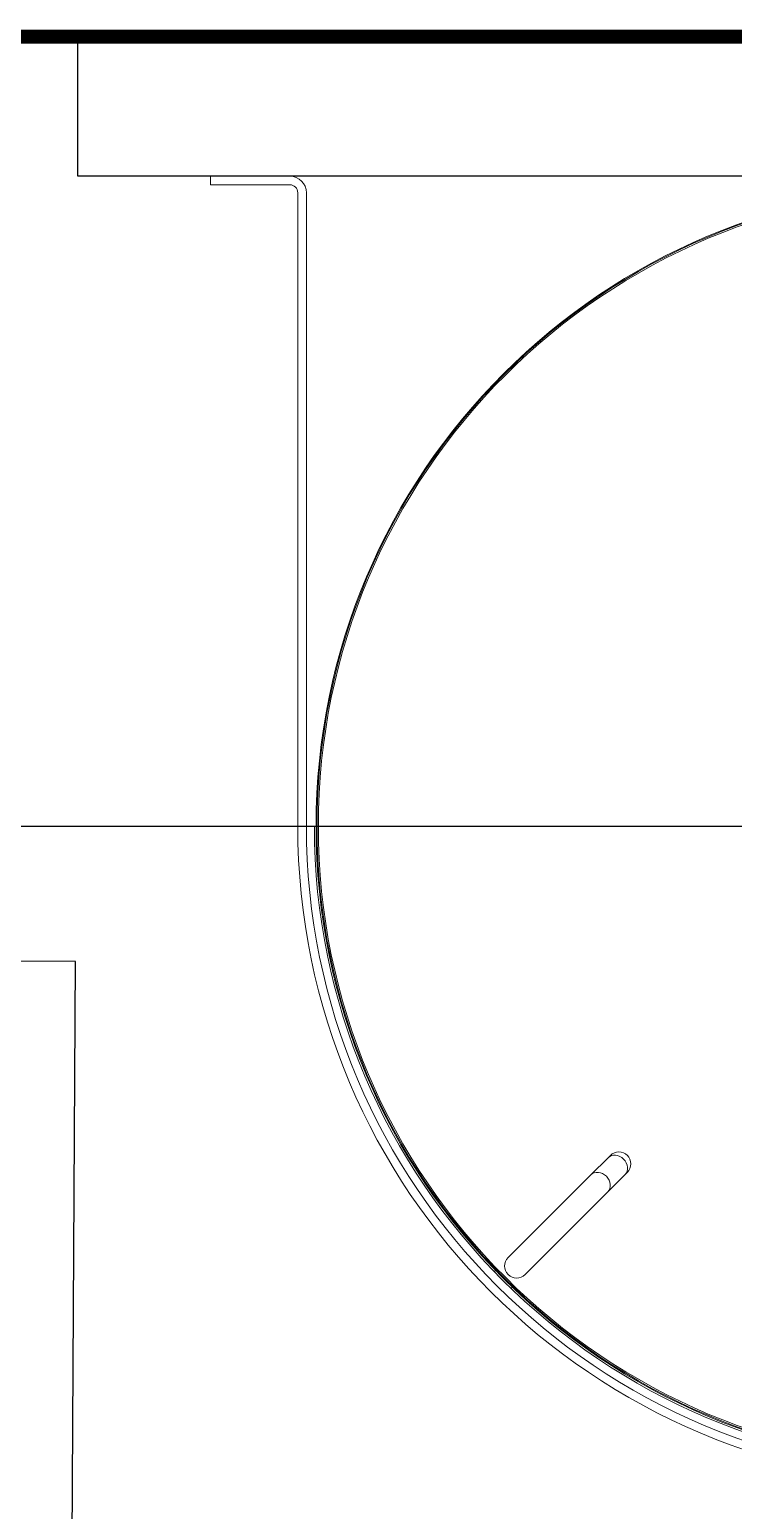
# Model space of a CAD drawing. Header units: millimetres. Extents: x -20146070 to 165023, y -3349561 to 35447.
# Drawn here: x -355069 to -354817, y -7053 to -6522 of the extents above; entities that cross this region are included whole.
import ezdxf

# ---------------------------------------------------------------- set-up
doc = ezdxf.new("R2010")
doc.units = ezdxf.units.MM
doc.header["$LTSCALE"] = 50
for name, color, linetype in [('ASPL- FM200-DEVICES', 8, 'Continuous'), ('BLK 2 - 1ST  2ND STOREY PLAN 031023$0$A-_WALLPRTN_E-1', 8, 'Continuous'), ('BLK_2 - 1ST_2ND_STOREY_PLAN$0$A-_WALLPRTN_E-1', 8, 'Continuous'), ('F--FM 200 Cylinder', 8, 'Continuous'), ('M-_FM200 PIPE', 1, 'Continuous'), ('M_FM 200 Cylinder', 1, 'Continuous'), ('NW_FM200', 1, 'Continuous')]:
    doc.layers.add(name, color=color, linetype=linetype)

# ---------------------------------------------------------------- blocks, each defined once
blk = doc.blocks.new('PS')
blk.add_lwpolyline([(-161.01, -498.82), (411.32, -497.44), (410.01, 42.56), (-162.32, 41.18)], close=True)
blk = doc.blocks.new('180')
at = {"layer": 'ASPL- FM200-DEVICES', "color": 1, "lineweight": 5}
for p, q in [((-38785.6, -130411.08), (-38791.75, -130417.23)), ((-38784.76, -130410.24), (-38785.6, -130411.08)), ((-38791.75, -130417.23), (-38821.37, -130446.85)), ((-38779.54, -130417.14), (-38785.69, -130423.29)), ((-38779.54, -130417.14), (-38778.7, -130416.3)), ((-38815.31, -130452.91), (-38785.69, -130423.29)), ((-38825.95, -130451.43), (-38826.4, -130451.87)), ((-38820.34, -130457.93), (-38819.89, -130457.49)), ((-38660.78, -130522.29), (-38660.78, -130525.14)), ((-38660.78, -130525.14), (-38433.88, -130525.14)), ((-38433.88, -130528.22), (-38660.78, -130528.22)), ((-38431.02, -130559.43), (-38431.02, -130531.07)), ((-38427.95, -130531.07), (-38427.95, -130559.43)), ((-38431.02, -130559.43), (-38427.95, -130559.43)), ((-38427.95, -130559.43), (-38431.02, -130559.43))]:
    blk.add_line(p, q, dxfattribs=at)
for radius in [229.34, 229.02, 228.54]:
    blk.add_circle((-38660.78, -130292.31), radius, dxfattribs=at)
for centre, radius, start, end in [((-38660.78, -130292.31), 235.9, 90, 270), ((-38660.78, -130292.31), 232.83, 90, 270), ((-38660.78, -130292.31), 229.97, 90, 270), ((-38781.73, -130413.27), 4.29, 315, 135), ((-38818.34, -130449.88), 4.29, 135, 315), ((-38433.88, -130531.07), 5.93, 0, 90), ((-38433.88, -130531.07), 2.86, 0, 90)]:
    blk.add_arc(centre, radius, start, end, dxfattribs=at)
for centre in [(-38782.57, -130414.11), (-38788.72, -130420.26)]:
    blk.add_ellipse(centre, major_axis=(-3.03, 3.03), ratio=0.832962, start_param=3.141593, end_param=6.283185, dxfattribs=at)

msp = doc.modelspace()

# ---------------------------------------------------------------- linework, layer by layer
at = {"layer": 'BLK 2 - 1ST  2ND STOREY PLAN 031023$0$A-_WALLPRTN_E-1'}
msp.add_line((-359246.54, -6524.66), (-354421.54, -6524.66), dxfattribs=at)
at = {"layer": 'BLK_2 - 1ST_2ND_STOREY_PLAN$0$A-_WALLPRTN_E-1'}
msp.add_line((-359246.54, -6524.66), (-354421.54, -6524.66), dxfattribs=at)
at = {"layer": 'F--FM 200 Cylinder', "color": 1, "lineweight": -3}
msp.add_lwpolyline([(-355051.62, -6524.66), (-354421.54, -6524.66), (-354421.54, -6574.66), (-355051.62, -6574.66)], close=True, dxfattribs=at)
at = {"layer": 'M-_FM200 PIPE'}
msp.add_line((-357421.84, -6807.49), (-354507.97, -6807.49), dxfattribs=at)
at = {"layer": 'NW_FM200', "color": 2, "const_width": 5}
msp.add_lwpolyline([(-360371.54, -6524.66), (-354421.54, -6524.66), (-354421.54, -14249.66), (-360371.54, -14249.66)], close=True, dxfattribs=at)

# ---------------------------------------------------------------- block references
at = {"layer": 'M-_FM200 PIPE', "color": 0, "rotation": 359.5283105945485}
msp.add_blockref('PS', (-355462.77, -6895.19), dxfattribs=at)
at = {"layer": 'M_FM 200 Cylinder', "lineweight": -3, "xscale": -1, "rotation": 270}
msp.add_blockref('180', (-224444.68, 31853.29), dxfattribs=at)

doc.saveas('drawing.dxf')
